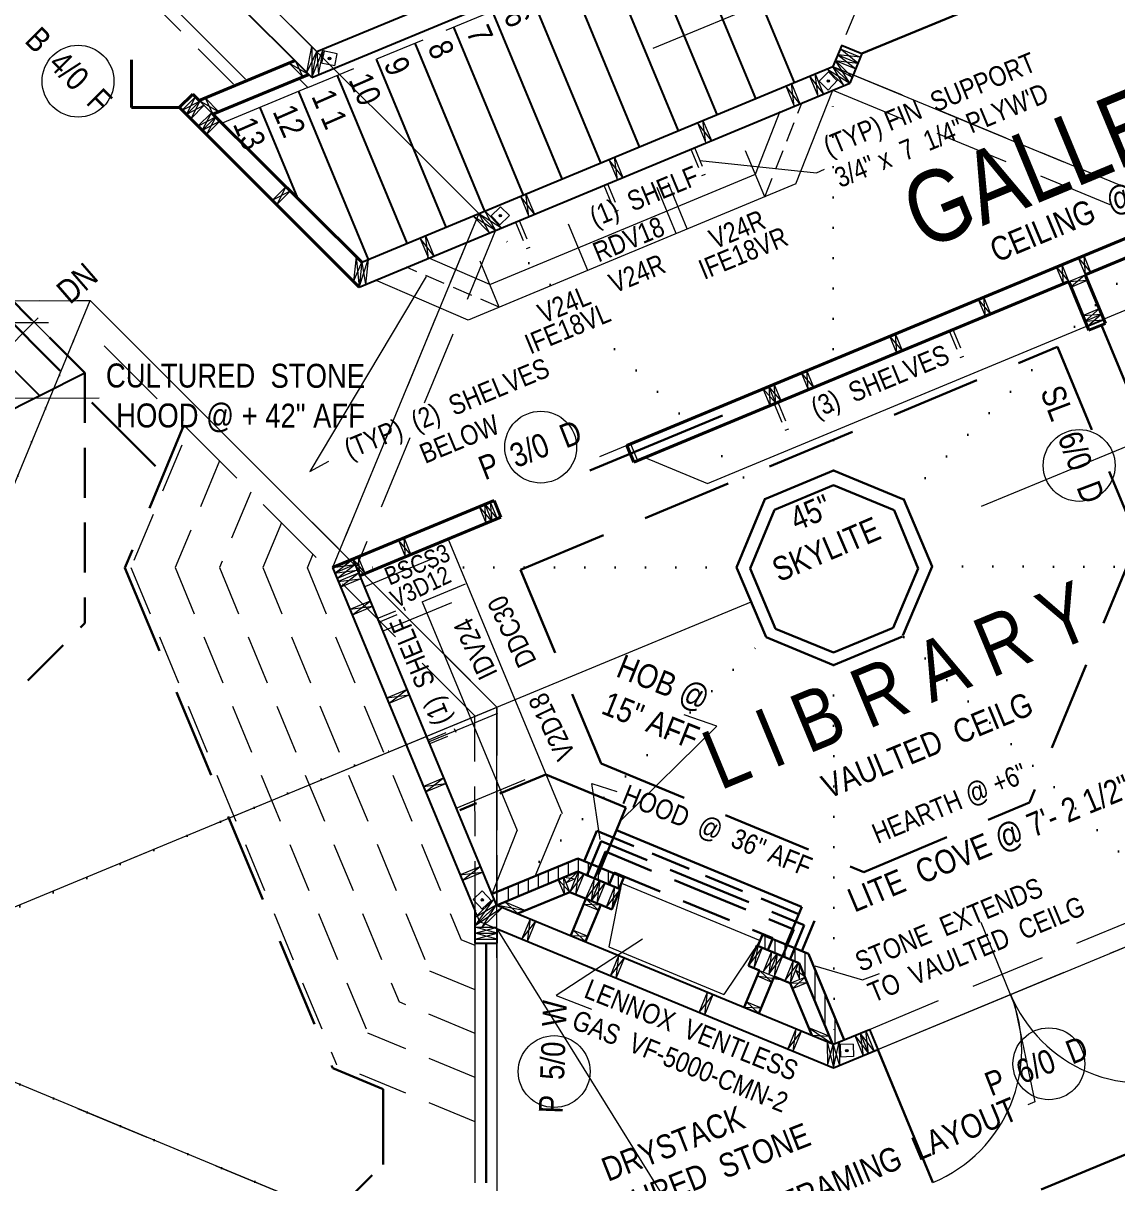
# Model space of a CAD drawing. Header units: inches. Extents: x 913 to 4010, y 85 to 6286.
# Drawn here: x 2903.8 to 3177.7, y 1747.8 to 2038.2 of the extents above; entities that cross this region are included whole.
import ezdxf

# ---------------------------------------------------------------- set-up
doc = ezdxf.new("R2010")
doc.units = ezdxf.units.IN
doc.header["$MEASUREMENT"] = 0
for name, pattern in [('ACAD_ISO07W100', [3, 0, -3]), ('CENTER', [2, 1.25, -0.25, 0.25, -0.25]), ('HIDDEN', [0.375, 0.25, -0.125])]:
    doc.linetypes.add(name, pattern=pattern)
for name, color, linetype, lineweight in [('BUILT-INS', 6, 'Continuous', 9), ('CONCRETE', 7, 'Continuous', 20), ('DOORS', 7, 'Continuous', 30), ('FOUNDATION', 7, 'HIDDEN', 20), ('GRID', 1, 'CENTER', 20), ('INT WALLS', 7, 'Continuous', 40), ('LAYOUT', 6, 'Continuous', 9), ('LITE COVE', 7, 'HIDDEN', 30), ('MASONRY', 16, 'HIDDEN', 30), ('MILLWORK', 7, 'Continuous', 20), ('ROOF BEAMS', 3, 'HIDDEN', 30), ('ROOFLINE', 7, 'HIDDEN', 30), ('SKYLITES', 3, 'Continuous', 30), ('WALL FRAMING', 7, 'Continuous', 30), ('WINDOWS', 5, 'Continuous', 30)]:
    doc.layers.add(name, color=color, linetype=linetype, lineweight=lineweight)
for name, color, linetype in [('LIBRARY', 7, 'Continuous'), ('LLMASONRY', 12, 'Continuous'), ('LLTEXT', 7, 'Continuous'), ('STAIRS', 7, 'Continuous'), ('TEXT', 250, 'Continuous'), ('WALLS', 5, 'Continuous')]:
    doc.layers.add(name, color=color, linetype=linetype)
doc.styles.add('ARCHENTLTD', font='technical.ttf', dxfattribs={"height": 0.1875})
doc.dimstyles.new('ARCHENTLTD', dxfattribs={"dimscale": 0.05, "dimtxt": 0.1875, "dimasz": 3, "dimexe": 9, "dimexo": 1, "dimgap": 2.5, "dimtad": 0, "dimdec": 1, "dimzin": 1, "dimdsep": 46, "dimlunit": 4, "dimtxsty": 'ARCHENTLTD', "dimblk": 'ARCHTICK', "dimcen": 6, "dimclrd": 256, "dimclre": 256, "dimclrt": 256, "dimaunit": 1, "dimadec": 0, "dimazin": 0, "dimtfac": 1, "dimtdec": 1, "dimtofl": 0, "dimtmove": 1, "dimatfit": 3, "dimldrblk": 'ARCHTICK', "dimfxl": 1, "dimfrac": 2, "dimtolj": 1, "dimtzin": 0, "dimlwd": 9, "dimlwe": 9, "dimarcsym": 0})

# ---------------------------------------------------------------- blocks, each defined once
blk = doc.blocks.new('_ArchTick')
at = {"color": 0, "linetype": 'ByBlock', "const_width": 0.15}
blk.add_lwpolyline([(-0.5, -0.5), (0.5, 0.5)], dxfattribs=at)

msp = doc.modelspace()

# ---------------------------------------------------------------- hatches: boundary and pattern name
at = {"layer": 'WALL FRAMING', "lineweight": 9, "ltscale": 150}
for points in [[(2980.83, 2029.35, 1), (2980.2, 2029.35, 1)], [(3105.16, 2023.53, -1), (3105.68, 2023.88, -1)], [(3023.46, 1990.23, 1), (3023.11, 1989.71, 1)], [(3018.55, 1818.83, -1), (3018.99, 1818.39, -1)], [(3110.39, 1780.86, 1), (3109.77, 1780.86, 1)]]:
    msp.add_hatch(color=256, dxfattribs=at).paths.add_polyline_path(points)

# ---------------------------------------------------------------- linework, layer by layer
at = {"layer": 'BUILT-INS'}
for p, q in [((3097.33, 1997.94), (3106.59, 2021.42)), ((3087.16, 2000.37), (3093.39, 2016.17)), ((3020.68, 1972.72), (3005.09, 1979.46)), ((3015.22, 1963.83), (2992.06, 1973.85))]:
    msp.add_line(p, q, dxfattribs=at)
at = {"layer": 'BUILT-INS', "color": 6, "linetype": 'HIDDEN', "lineweight": 9, "ltscale": 20}
for p, q in [((3089.51, 1994.71), (3098.79, 2018.18)), ((3071.94, 2007.02), (3074.7, 2000.39)), ((3071.02, 2006.64), (3073.77, 2000)), ((3049.25, 1997.59), (3052, 1990.96)), ((3050.17, 1997.97), (3052.92, 1991.34)), ((3027.07, 1988.38), (3029.83, 1981.74)), ((3028, 1988.76), (3030.75, 1982.13)), ((3023.03, 1967.06), (2999.8, 1977.05)), ((2992.48, 1889.12), (2999.17, 1891.91)), ((2992.86, 1888.2), (2999.56, 1890.99)), ((3005.13, 1858.64), (3011.82, 1861.43)), ((3005.51, 1857.72), (3012.21, 1860.51))]:
    msp.add_line(p, q, dxfattribs=at)
at = {"layer": 'BUILT-INS', "linetype": 'HIDDEN', "lineweight": 9, "ltscale": 50}
for p, q in [((3089.51, 1994.71), (3082.6, 2011.33)), ((3067.35, 1985.49), (3060.44, 2002.11)), ((3070.12, 1986.65), (3063.21, 2003.27)), ((3045.19, 1976.28), (3038.28, 1992.9)), ((3023.03, 1967.06), (3016.12, 1983.68))]:
    msp.add_line(p, q, dxfattribs=at)
at = {"layer": 'BUILT-INS', "ltscale": 0.25}
msp.add_line((3020.68, 1972.72), (3087.16, 2000.37), dxfattribs=at)
at = {"layer": 'BUILT-INS', "color": 6, "linetype": 'Continuous', "lineweight": 9, "ltscale": 5}
for p, q in [((3073.77, 2000), (3074.7, 2000.39)), ((3052, 1990.96), (3052.92, 1991.34)), ((3029.83, 1981.74), (3030.75, 1982.13)), ((3010.23, 1908.95), (3038.75, 1840.23)), ((2999.56, 1890.99), (2999.17, 1891.91)), ((3003.75, 1893.27), (3027.53, 1835.97)), ((3012.21, 1860.51), (3011.82, 1861.43))]:
    msp.add_line(p, q, dxfattribs=at)
at = {"layer": 'BUILT-INS', "ltscale": 0.75}
msp.add_line((3097.33, 1997.94), (3015.22, 1963.83), dxfattribs=at)
at = {"layer": 'BUILT-INS', "linetype": 'Continuous', "lineweight": 9, "ltscale": 75}
msp.add_line((3075.18, 1922.92), (3193.72, 1972.12), dxfattribs=at)
at = {"layer": 'BUILT-INS', "linetype": 'HIDDEN', "lineweight": 9, "ltscale": 20}
for p, q in [((3135.68, 1961.12), (3138.46, 1954.43)), ((3136.6, 1961.51), (3139.38, 1954.81)), ((3092.76, 1943.24), (3095.51, 1936.6))]:
    msp.add_line(p, q, dxfattribs=at)
at = {"layer": 'BUILT-INS', "linetype": 'Continuous', "lineweight": 9, "ltscale": 5}
for p, q in [((3138.46, 1954.43), (3139.38, 1954.81)), ((3094.59, 1936.22), (3095.51, 1936.6)), ((3059.49, 1929.4), (3075.18, 1922.92))]:
    msp.add_line(p, q, dxfattribs=at)
at = {"layer": 'BUILT-INS', "linetype": 'HIDDEN', "lineweight": 20, "ltscale": 20}
msp.add_line((3091.84, 1942.85), (3094.59, 1936.22), dxfattribs=at)
at = {"layer": 'BUILT-INS', "color": 6, "linetype": 'HIDDEN', "lineweight": 9, "ltscale": 75}
for p, q in [((2989.22, 1896.98), (3011.38, 1906.18)), ((2993.82, 1885.9), (3015.98, 1895.1)), ((3005.32, 1858.19), (3027.48, 1867.39)), ((3012.22, 1841.57), (3034.38, 1850.77))]:
    msp.add_line(p, q, dxfattribs=at)
at = {"layer": 'BUILT-INS', "color": 6, "linetype": 'Continuous', "lineweight": 9, "ltscale": 75}
for p, q in [((3003.75, 1893.27), (3014.6, 1897.78)), ((3032.04, 1824.55), (3038.51, 1840.18)), ((3021.29, 1820.09), (3027.53, 1835.97))]:
    msp.add_line(p, q, dxfattribs=at)
at = {"layer": 'CONCRETE', "ltscale": 75}
msp.add_line((2975.09, 2022.05), (2953.6, 2013.13), dxfattribs=at)
at = {"layer": 'DOORS', "ltscale": 75}
for p, q in [((3147.11, 2044.38), (3113.86, 2030.58)), ((3117.85, 1781.11), (3131.65, 1747.85))]:
    msp.add_line(p, q, dxfattribs=at)
at = {"layer": 'DOORS', "linetype": 'Continuous', "lineweight": 30, "ltscale": 150}
for p, q in [((3173.81, 1962.58), (3187.63, 1929.26)), ((3045.68, 1926.12), (3078.94, 1939.9))]:
    msp.add_line(p, q, dxfattribs=at)
at = {"layer": 'DOORS', "lineweight": 20, "ltscale": 75}
msp.add_line((3117.85, 1781.11), (3184.36, 1808.69), dxfattribs=at)
at = {"layer": 'DOORS', "color": 7, "linetype": 'Continuous', "lineweight": 20, "ltscale": 7.5}
for centre in [(2917.54, 2023.67), (3033.41, 1932.01), (3168.25, 1927.42), (3160.67, 1777.57), (3036.78, 1775.61)]:
    msp.add_circle(centre, 9, dxfattribs=at)
at = {"layer": 'DOORS', "lineweight": 9, "ltscale": 75}
for centre, start, end in [((3117.85, 1781.11), 292.5409, 22.5221), ((3184.35, 1808.71), 202.5409, 292.5409)]:
    msp.add_arc(centre, 36, start, end, dxfattribs=at)
at = {"layer": 'FOUNDATION', "color": 4, "ltscale": 75}
msp.add_line((2977.37, 2031.08), (2923.51, 2084.9), dxfattribs=at)
at = {"layer": 'FOUNDATION', "linetype": 'HIDDEN', "lineweight": 20, "ltscale": 50}
msp.add_line((2975.09, 2022.05), (3115.59, 2080.37), dxfattribs=at)
at = {"layer": 'FOUNDATION', "color": 7, "linetype": 'Continuous', "lineweight": 9, "ltscale": 25}
msp.add_line((3102.23, 1683.14), (3022.47, 1811.36), dxfattribs=at)
at = {"layer": 'GRID', "ltscale": 50}
for p, q in [((3143.27, 2116.1), (3106.59, 2027.37)), ((2981.59, 2026.87), (3132.23, 2089.4)), ((3017.93, 1990.56), (3106.59, 2027.37)), ((3106.59, 2027.37), (3195.31, 1990.7)), ((3017.93, 1990.56), (2981.24, 1901.85)), ((3048.2, 1929.64), (3195.31, 1990.7)), ((2776.59, 1968.63), (2920.59, 1968.7)), ((2985.69, 1903.69), (3019.4, 1917.68)), ((2981.24, 1901.85), (3018.04, 1813.19)), ((3018.04, 1813.19), (3106.77, 1776.51)), ((3106.77, 1776.51), (3195.43, 1813.31))]:
    msp.add_line(p, q, dxfattribs=at)
at = {"layer": 'GRID', "linetype": 'Continuous', "ltscale": 50}
for p, q in [((3017.93, 1990.56), (2920.64, 2087.76)), ((3022.46, 1866.91), (2920.59, 1968.7)), ((3022.48, 1722.87), (3022.46, 1866.91))]:
    msp.add_line(p, q, dxfattribs=at)
at = {"layer": 'GRID', "color": 2, "lineweight": 9, "ltscale": 75}
for p, q in [((2770.8, 1606.57), (2920.59, 1968.69)), ((2674.89, 1866.75), (3022.59, 1722.86)), ((2674.96, 1722.81), (3022.54, 1866.92))]:
    msp.add_line(p, q, dxfattribs=at)
at = {"layer": 'INT WALLS', "linetype": 'Continuous', "lineweight": 20, "ltscale": 150}
for p, q in [((3107.78, 2030.26), (3112.86, 2028.16)), ((3106.59, 2027.37), (3110.8, 2023.16)), ((3107.21, 2028.87), (3111.42, 2024.67)), ((3107.21, 2028.87), (3112.29, 2026.77)), ((3100.76, 2024.94), (3102.87, 2019.86)), ((3102.14, 2025.51), (3104.25, 2020.43)), ((3105.09, 2026.75), (3109.3, 2022.54)), ((2985.69, 1891.42), (2990.77, 1893.53)), ((2986.26, 1890.04), (2991.34, 1892.14)), ((2994.84, 1869.24), (2999.92, 1871.34)), ((2995.42, 1867.85), (3000.5, 1869.96)), ((3004, 1847.05), (3009.08, 1849.16)), ((3004.58, 1845.67), (3009.66, 1847.77)), ((3013.16, 1824.87), (3018.24, 1826.98)), ((3013.73, 1823.48), (3018.81, 1825.59)), ((3028.72, 1808.77), (3030.82, 1813.85)), ((3030.11, 1808.2), (3032.21, 1813.28)), ((3050.9, 1799.6), (3053, 1804.68)), ((3052.29, 1799.03), (3054.39, 1804.11)), ((3073.08, 1790.43), (3075.18, 1795.51)), ((3074.47, 1789.86), (3076.57, 1794.94)), ((3095.26, 1781.26), (3097.36, 1786.35)), ((3096.64, 1780.69), (3098.74, 1785.77))]:
    msp.add_line(p, q, dxfattribs=at)
at = {"layer": 'INT WALLS', "lineweight": 9, "ltscale": 150}
for p, q in [((3113.47, 2029.68), (3107.78, 2030.26)), ((3107.78, 2030.26), (3112.29, 2026.77)), ((3112.86, 2028.16), (3108.39, 2031.78)), ((3106.59, 2027.37), (3111.42, 2024.67)), ((3109.3, 2022.54), (3106.59, 2027.37)), ((3110.8, 2023.16), (3107.21, 2028.87)), ((3107.21, 2028.87), (3112.86, 2028.16)), ((3100.76, 2024.94), (3104.25, 2020.43)), ((3102.87, 2019.86), (3102.14, 2025.51)), ((3105.09, 2026.75), (3110.8, 2023.16)), ((3016.41, 1989.91), (3022.12, 1986.32)), ((3020.62, 1985.7), (3017.91, 1990.53)), ((3017.91, 1990.53), (3023.62, 1986.95)), ((3022.12, 1986.32), (3019.41, 1991.15)), ((2985.69, 1891.42), (2991.34, 1892.14)), ((2986.26, 1890.04), (2990.77, 1893.53)), ((2995.42, 1867.85), (2999.92, 1871.34)), ((2994.84, 1869.24), (3000.5, 1869.96)), ((3004, 1847.05), (3009.66, 1847.77)), ((3004.58, 1845.67), (3009.08, 1849.16)), ((3013.73, 1823.48), (3018.24, 1826.98)), ((3013.16, 1824.87), (3018.81, 1825.59)), ((3028.72, 1808.77), (3032.21, 1813.28)), ((3030.11, 1808.2), (3030.82, 1813.85)), ((3050.9, 1799.6), (3054.39, 1804.11)), ((3052.29, 1799.03), (3053, 1804.68)), ((3073.08, 1790.43), (3076.57, 1794.94)), ((3074.47, 1789.86), (3075.18, 1795.51)), ((3096.64, 1780.69), (3097.36, 1786.35)), ((3095.26, 1781.26), (3098.74, 1785.77))]:
    msp.add_line(p, q, dxfattribs=at)
at = {"layer": 'INT WALLS', "linetype": 'Continuous', "lineweight": 20, "ltscale": 50}
msp.add_line((3108.39, 2031.78), (3113.47, 2029.68), dxfattribs=at)
at = {"layer": 'INT WALLS', "ltscale": 50}
for p, q in [((2930.92, 2017.07), (2930.91, 2029.05)), ((2947.88, 2018.83), (2946.27, 2020.44)), ((2942.92, 2017.07), (2930.92, 2017.07)), ((2987.92, 1972.11), (2942.92, 2017.07)), ((2988.58, 1978.34), (2950.95, 2015.76)), ((3169.8, 1975.18), (3174.85, 1963.01)), ((3165.65, 1973.46), (3170.7, 1961.29)), ((3054.97, 1932.45), (3056.71, 1928.24)), ((3021.72, 1918.65), (3023.46, 1914.44))]:
    msp.add_line(p, q, dxfattribs=at)
at = {"layer": 'INT WALLS', "ltscale": 75}
for p, q in [((2947.88, 2018.83), (2971.88, 2028.8)), ((2951.34, 2015.39), (2975.32, 2025.35)), ((3190.23, 1988.59), (3054.97, 1932.45)), ((3191.97, 1984.38), (3169.8, 1975.18)), ((3165.65, 1973.46), (3056.71, 1928.24)), ((3174.85, 1963.01), (3170.69, 1961.28)), ((3021.72, 1918.65), (2981.24, 1901.85)), ((3023.46, 1914.44), (2988.07, 1899.75))]:
    msp.add_line(p, q, dxfattribs=at)
at = {"layer": 'INT WALLS', "linetype": 'Continuous', "ltscale": 150}
msp.add_line((2942.91, 2017.07), (2946.27, 2020.44), dxfattribs=at)
at = {"layer": 'INT WALLS', "lineweight": 20, "ltscale": 50}
for p, q in [((3169.81, 1975.18), (3168.08, 1979.34)), ((3171.19, 1975.76), (3169.47, 1979.91)), ((3164.3, 1972.9), (3162.57, 1977.06)), ((3165.68, 1973.48), (3163.96, 1977.63)), ((3165.64, 1973.46), (3169.8, 1975.18)), ((3166.21, 1972.07), (3170.37, 1973.8)), ((3169.16, 1964.98), (3173.32, 1966.7)), ((3169.73, 1963.59), (3173.89, 1965.31)), ((3170.31, 1962.21), (3174.46, 1963.93))]:
    msp.add_line(p, q, dxfattribs=at)
at = {"layer": 'INT WALLS', "color": 7, "lineweight": 20, "ltscale": 10}
for p, q in [((3042.08, 1823.85), (3039.77, 1822.88)), ((3097.26, 1801.03), (3098.21, 1798.72))]:
    msp.add_line(p, q, dxfattribs=at)
at = {"layer": 'INT WALLS', "color": 7, "lineweight": 20, "ltscale": 5}
for p, q in [((3053.62, 1822.82), (3070.99, 1815.64)), ((3070.99, 1815.64), (3088.36, 1808.46))]:
    msp.add_line(p, q, dxfattribs=at)
at = {"layer": 'LAYOUT', "color": 6, "linetype": 'CENTER', "lineweight": 5, "ltscale": 250}
for p, q in [((4009.81, 2276.01), (2848.64, 1794.82)), ((4009.81, 1314.09), (1739.95, 2253.88))]:
    msp.add_line(p, q, dxfattribs=at)
at = {"layer": 'LITE COVE', "color": 7, "linetype": 'ACAD_ISO07W100', "lineweight": 30, "ltscale": 2.5}
for p, q in [((3106.73, 1926.13), (3106.59, 2021.42)), ((3089.56, 1918.99), (3022.12, 1986.32)), ((3124.33, 1918.85), (3191.1, 1986.48)), ((3082.48, 1901.87), (2987.2, 1901.84)), ((3131.42, 1902.09), (3226.15, 1902.01)), ((3022.25, 1817.4), (3089.86, 1884.41)), ((3124.33, 1884.41), (3191.27, 1817.63)), ((3106.75, 1877.42), (3106.88, 1782.51))]:
    msp.add_line(p, q, dxfattribs=at)
at = {"layer": 'LITE COVE', "ltscale": 90}
for p, q in [((2897.15, 1967.04), (2938.26, 1925.9)), ((3028.37, 1901.3), (3162.83, 1957.11)), ((3162.83, 1957.11), (3182.93, 1908.67)), ((2944.05, 1937.48), (2929.29, 1901.81)), ((3182.93, 1908.67), (3155.8, 1843.03)), ((2929.29, 1901.81), (2981.33, 1776.43)), ((3028.37, 1901.3), (3048.53, 1852.75)), ((3048.53, 1852.75), (3114.36, 1825.53)), ((3048.53, 1852.75), (3114.36, 1825.53)), ((3114.36, 1825.53), (3155.8, 1843.03)), ((2981.33, 1776.43), (2993.93, 1771.22)), ((2993.93, 1771.22), (2993.92, 1752.37)), ((2903.35, 1662.51), (2993.92, 1752.37))]:
    msp.add_line(p, q, dxfattribs=at)
at = {"layer": 'LITE COVE', "color": 7, "linetype": 'ACAD_ISO07W100', "lineweight": 30, "ltscale": 3}
for p, q in [((2864.2, 1832.34), (2918.31, 1963.19)), ((2886.17, 1809.88), (2999.57, 1857.68)), ((2886.17, 1779.31), (3003.64, 1730.67))]:
    msp.add_line(p, q, dxfattribs=at)
at = {"layer": 'LLMASONRY', "color": 7, "lineweight": 20, "ltscale": 50}
for p, q in [((3053.62, 1822.82), (3050.46, 1806.82)), ((3088.37, 1808.46), (3079.3, 1794.9))]:
    msp.add_line(p, q, dxfattribs=at)
at = {"layer": 'MASONRY', "linetype": 'HIDDEN', "lineweight": 30, "ltscale": 50}
msp.add_line((3034.68, 1850.05), (3013.16, 1841.12), dxfattribs=at)
at = {"layer": 'MASONRY', "linetype": 'Continuous', "lineweight": 30, "ltscale": 5}
for p, q in [((3034.68, 1850.05), (3054.72, 1841.77)), ((3054.72, 1841.77), (3047.78, 1824.97)), ((3052.37, 1836.08), (3098.76, 1816.9)), ((3042.68, 1828.97), (3054.19, 1824.21)), ((3054.19, 1824.21), (3053.05, 1821.44)), ((3098.77, 1816.9), (3094.84, 1807.41)), ((3088.94, 1809.85), (3087.79, 1807.08)), ((3088.94, 1809.85), (3100.46, 1805.08))]:
    msp.add_line(p, q, dxfattribs=at)
at = {"layer": 'MASONRY', "linetype": 'HIDDEN', "lineweight": 30, "ltscale": 40}
for p, q in [((3047.45, 1835.92), (3044.3, 1828.3)), ((3047.45, 1835.92), (3074.72, 1824.65)), ((3074.72, 1824.65), (3101.99, 1813.38)), ((3101.99, 1813.38), (3098.83, 1805.76))]:
    msp.add_line(p, q, dxfattribs=at)
at = {"layer": 'MASONRY', "linetype": 'Continuous', "lineweight": 30, "ltscale": 10}
msp.add_line((3042.68, 1828.97), (3021.29, 1820.09), dxfattribs=at)
at = {"layer": 'MASONRY', "lineweight": 9, "ltscale": 150}
for p, q in [((3037.85, 1823.63), (3037.85, 1826.88)), ((3040.35, 1824.67), (3040.35, 1827.91)), ((3042.85, 1825.65), (3042.85, 1828.9)), ((3045.35, 1824.62), (3045.35, 1827.87)), ((3047.85, 1823.59), (3047.85, 1826.83)), ((3032.85, 1821.55), (3032.85, 1824.8)), ((3035.35, 1822.59), (3035.35, 1825.84)), ((3050.35, 1822.55), (3050.35, 1825.8)), ((3052.85, 1821.52), (3052.85, 1824.76)), ((3025.35, 1818.44), (3025.35, 1821.69)), ((3027.85, 1819.48), (3027.85, 1822.73)), ((3030.35, 1820.52), (3030.35, 1823.76)), ((3089.64, 1806.28), (3089.64, 1809.53)), ((3092.14, 1805.25), (3092.14, 1808.5)), ((3094.64, 1804.22), (3094.64, 1807.46)), ((3097.14, 1803.18), (3097.14, 1806.43)), ((3099.64, 1799.46), (3099.64, 1805.4)), ((3102.14, 1793.44), (3102.14, 1801.26)), ((3104.64, 1787.42), (3104.64, 1795.24)), ((3107.14, 1782.62), (3107.14, 1789.22))]:
    msp.add_line(p, q, dxfattribs=at)
at = {"layer": 'MASONRY', "linetype": 'Continuous', "lineweight": 30, "ltscale": 50}
msp.add_line((3100.46, 1805.08), (3109.34, 1783.69), dxfattribs=at)
at = {"layer": 'MILLWORK', "ltscale": 75}
msp.add_line((2959.5, 2024.2), (2916.17, 2067.49), dxfattribs=at)
at = {"layer": 'MILLWORK', "linetype": 'HIDDEN', "ltscale": 50}
for p, q in [((2956.51, 2022.95), (2914.93, 2064.49)), ((2975.09, 2022.05), (2972.82, 2024.32))]:
    msp.add_line(p, q, dxfattribs=at)
at = {"layer": 'MILLWORK', "color": 4, "ltscale": 75}
msp.add_line((3111.78, 2025.25), (3111.66, 2025.13), dxfattribs=at)
at = {"layer": 'ROOF BEAMS', "lineweight": 20, "ltscale": 75}
for p, q in [((3106.59, 2027.37), (3195.31, 1990.7)), ((3106.59, 2021.42), (3191.1, 1986.48)), ((3017.93, 1990.56), (2981.24, 1901.85)), ((3022.12, 1986.32), (2987.2, 1901.85)), ((2776.59, 1968.63), (2920.59, 1968.7)), ((3022.46, 1866.91), (2920.59, 1968.7)), ((2778.87, 1963.13), (2918.31, 1963.19)), ((3016.96, 1864.63), (2918.31, 1963.19)), ((3018.04, 1813.19), (3022.47, 1811.36)), ((3115.74, 1786.19), (3182.25, 1813.77))]:
    msp.add_line(p, q, dxfattribs=at)
at = {"layer": 'ROOF BEAMS', "ltscale": 75}
for p, q in [((3091.96, 1916.34), (3106.73, 1922.47)), ((3106.73, 1922.47), (3121.94, 1916.18)), ((3085.86, 1901.61), (3091.96, 1916.34)), ((3121.94, 1916.18), (3127.95, 1901.62)), ((3092.24, 1886.53), (3085.86, 1901.61)), ((3127.95, 1901.62), (3121.65, 1886.71)), ((3106.75, 1880.53), (3092.24, 1886.53)), ((3121.65, 1886.71), (3106.75, 1880.53))]:
    msp.add_line(p, q, dxfattribs=at)
at = {"layer": 'ROOF BEAMS', "color": 3, "lineweight": 20, "ltscale": 75}
msp.add_line((2987.2, 1901.85), (2988.08, 1899.72), dxfattribs=at)
at = {"layer": 'ROOF BEAMS', "lineweight": 20, "ltscale": 50}
for p, q in [((3016.97, 1815.78), (3016.94, 1864.68)), ((3022.47, 1817.31), (3022.48, 1866.87)), ((3016.97, 1815.78), (3018.04, 1813.19))]:
    msp.add_line(p, q, dxfattribs=at)
at = {"layer": 'ROOFLINE', "color": 7, "linetype": 'HIDDEN', "lineweight": 5, "ltscale": 50}
for p, q in [((2943.5, 1932.49), (2930.78, 1901.82)), ((2952.97, 1928.57), (2941.88, 1901.82)), ((2960.8, 1920.74), (2952.96, 1901.82)), ((2968.47, 1913.08), (2963.8, 1901.83)), ((2976.37, 1905.19), (2974.93, 1901.72)), ((2930.79, 1901.82), (2982.27, 1777.37)), ((2941.88, 1901.82), (2990.12, 1785.23)), ((2952.96, 1901.82), (2997.95, 1793.07)), ((2963.8, 1901.83), (3005.62, 1800.75)), ((2974.89, 1901.83), (3013.46, 1808.6)), ((3018.04, 1813.19), (3016.97, 1812.12)), ((3016.97, 1807.15), (3013.46, 1808.6)), ((3016.98, 1796.05), (3005.62, 1800.75)), ((3016.98, 1785.18), (2997.95, 1793.07)), ((3016.99, 1774.09), (2990.12, 1785.23)), ((3016.99, 1762.99), (2982.28, 1777.38))]:
    msp.add_line(p, q, dxfattribs=at)
at = {"layer": 'ROOFLINE', "linetype": 'HIDDEN', "ltscale": 150}
msp.add_line((3106.82, 1724.54), (3195.49, 1761.35), dxfattribs=at)
at = {"layer": 'SKYLITES', "linetype": 'HIDDEN', "ltscale": 75}
for p, q in [((3089.57, 1919.01), (3106.73, 1926.13)), ((3106.73, 1926.13), (3124.33, 1918.85)), ((3082.48, 1901.87), (3089.57, 1919.01)), ((3131.42, 1902.09), (3124.33, 1918.85)), ((3089.86, 1884.41), (3082.48, 1901.87)), ((3131.42, 1902.09), (3124.03, 1884.59)), ((3106.75, 1877.42), (3089.86, 1884.41)), ((3124.03, 1884.59), (3106.75, 1877.42))]:
    msp.add_line(p, q, dxfattribs=at)
at = {"layer": 'STAIRS', "ltscale": 50}
for p, q in [((3079.45, 2065.37), (3096.89, 2023.35)), ((3069.75, 2061.34), (3087.19, 2019.32)), ((3060.05, 2057.32), (3077.5, 2015.29)), ((3050.36, 2053.29), (3067.8, 2011.26)), ((3040.66, 2049.26), (3058.1, 2007.23)), ((3030.96, 2045.24), (3048.41, 2003.2)), ((3021.26, 2041.21), (3038.71, 1999.17)), ((3011.56, 2037.19), (3029.01, 1995.15)), ((3001.87, 2033.16), (3019.31, 1991.13)), ((3002.11, 2032.59), (3019.32, 1991.12)), ((2992.17, 2029.14), (3009.62, 1987.1)), ((2982.47, 2025.11), (2999.92, 1983.07)), ((2972.77, 2021.09), (2990.22, 1979.04)), ((2963.08, 2017.06), (2972.51, 1994.33))]:
    msp.add_line(p, q, dxfattribs=at)
at = {"layer": 'WALL FRAMING', "lineweight": 20, "ltscale": 150}
for p, q in [((2974.81, 2025.87), (2976.1, 2032.36)), ((2976.09, 2024.59), (2977.37, 2031.08)), ((2977.76, 2025.28), (2979.04, 2031.77)), ((3016.41, 1989.91), (3020.62, 1985.7)), ((3017.91, 1990.53), (3022.12, 1986.32)), ((3019.41, 1991.15), (3023.62, 1986.95)), ((3146.16, 1965.35), (3144.42, 1969.55)), ((3144.78, 1964.78), (3143.03, 1968.98)), ((3122.61, 1955.58), (3120.86, 1959.78)), ((3123.99, 1956.15), (3122.25, 1960.35)), ((3100.44, 1946.39), (3098.69, 1950.59)), ((3101.82, 1946.96), (3100.08, 1951.17)), ((3090.89, 1942.42), (3089.14, 1946.62)), ((3092.27, 1943), (3090.53, 1947.2)), ((3093.66, 1943.57), (3091.91, 1947.77)), ((2987.2, 1901.85), (2986.32, 1903.96)), ((2989.45, 1900.33), (2987.71, 1904.53))]:
    msp.add_line(p, q, dxfattribs=at)
at = {"layer": 'WALL FRAMING', "lineweight": 9, "ltscale": 150}
for p, q in [((2974.81, 2025.87), (2977.37, 2031.08)), ((2976.1, 2032.36), (2976.09, 2024.59)), ((2976.09, 2024.59), (2979.04, 2031.77)), ((2977.37, 2031.08), (2977.76, 2025.28)), ((2978.6, 2028.15), (2979.23, 2031.21)), ((2982.43, 2030.55), (2978.94, 2031.27)), ((2981.85, 2027.48), (2982.43, 2030.55)), ((2981.85, 2027.48), (2978.36, 2028.2)), ((3103.16, 2023.63), (3105.66, 2026.18)), ((3107.68, 2023.78), (3105.45, 2025.97)), ((3105.38, 2021.43), (3103.18, 2023.65)), ((3105.36, 2021.41), (3107.86, 2023.96)), ((3023.36, 1992.23), (3020.82, 1989.73)), ((3023.21, 1987.71), (3021.03, 1989.94)), ((3025.58, 1990.03), (3023.03, 1987.53)), ((3025.58, 1990.03), (3023.36, 1992.23)), ((3168.08, 1979.34), (3171.19, 1975.76)), ((3169.81, 1975.18), (3169.47, 1979.91)), ((3162.57, 1977.06), (3165.68, 1973.48)), ((3164.3, 1972.9), (3163.96, 1977.63)), ((3169.79, 1975.18), (3166.21, 1972.07)), ((3165.64, 1973.46), (3170.37, 1973.8)), ((3144.77, 1964.78), (3144.42, 1969.55)), ((3146.16, 1965.35), (3143.03, 1968.98)), ((3173.31, 1966.7), (3169.73, 1963.59)), ((3169.16, 1964.98), (3173.89, 1965.31)), ((3169.73, 1963.59), (3174.46, 1963.93)), ((3173.89, 1965.31), (3170.31, 1962.21)), ((3123.99, 1956.15), (3120.86, 1959.78)), ((3122.61, 1955.58), (3122.25, 1960.35)), ((3101.82, 1946.96), (3098.69, 1950.59)), ((3100.43, 1946.4), (3100.08, 1951.17)), ((3089.14, 1946.62), (3092.27, 1943)), ((3093.66, 1943.57), (3090.53, 1947.2)), ((3090.53, 1947.2), (3090.88, 1942.43)), ((3092.27, 1943), (3091.91, 1947.77)), ((3021.15, 1913.49), (3018.02, 1917.11)), ((3019.76, 1912.91), (3019.41, 1917.69)), ((3019.41, 1917.69), (3022.54, 1914.06)), ((3020.79, 1918.27), (3021.15, 1913.49)), ((3000.92, 1905.04), (2997.79, 1908.67)), ((2999.54, 1904.46), (2999.18, 1909.24)), ((2981.33, 1901.88), (2986.9, 1902.57)), ((2981.82, 1900.46), (2986.32, 1903.96)), ((2982.3, 1899.04), (2986.81, 1902.54)), ((2986.32, 1903.96), (2989.45, 1900.33)), ((2987.71, 1904.53), (2988.07, 1899.75)), ((2981.81, 1900.46), (2987.38, 1901.15)), ((2983.19, 1896.92), (2987.69, 1900.41)), ((2982.7, 1898.34), (2988.27, 1899.03)), ((3022.47, 1810.25), (3016.97, 1811.75)), ((3016.97, 1810.25), (3022.47, 1811.75)), ((3016.97, 1808.75), (3022.47, 1810.25)), ((3022.47, 1808.75), (3016.97, 1810.25))]:
    msp.add_line(p, q, dxfattribs=at)
at = {"layer": 'WALL FRAMING', "lineweight": 20, "ltscale": 50}
for p, q in [((2970.38, 2028.17), (2973.83, 2024.73)), ((2947, 2019.74), (2943.63, 2016.37)), ((2948.06, 2018.68), (2944.69, 2015.31)), ((2947.5, 2019.21), (2950.95, 2015.76)), ((2949.38, 2019.45), (2952.83, 2016.01)), ((2949.12, 2017.62), (2945.75, 2014.25)), ((2950.95, 2015.77), (2947.58, 2012.4)), ((2952.02, 2014.71), (2948.65, 2011.34)), ((2953.08, 2013.65), (2949.71, 2010.28)), ((2969.62, 1997.2), (2966.25, 1993.83)), ((2970.68, 1996.15), (2967.31, 1992.77)), ((2987.22, 1979.7), (2986.56, 1973.47)), ((2988.58, 1978.34), (2987.92, 1972.11)), ((2990.16, 1979), (2989.5, 1972.77)), ((3055.89, 1932.83), (3057.63, 1928.63)), ((3018.02, 1917.12), (3019.76, 1912.91)), ((3019.41, 1917.69), (3021.15, 1913.49)), ((3020.79, 1918.27), (3022.54, 1914.06)), ((2997.79, 1908.67), (2999.54, 1904.46)), ((2999.18, 1909.24), (3000.92, 1905.04)), ((3016.97, 1811.75), (3022.47, 1811.75)), ((3016.97, 1810.25), (3022.47, 1810.25)), ((3016.97, 1808.75), (3022.47, 1808.75)), ((3050.46, 1806.82), (3079.3, 1794.9))]:
    msp.add_line(p, q, dxfattribs=at)
at = {"layer": 'WALL FRAMING', "lineweight": 9, "ltscale": 50}
for p, q in [((2970.38, 2028.17), (2975.33, 2025.35)), ((2971.88, 2028.8), (2973.83, 2024.73)), ((3098.31, 2017.98), (3094.81, 2022.48)), ((3096.92, 2017.4), (3096.2, 2023.05)), ((2943.63, 2016.37), (2948.06, 2018.68)), ((2944.69, 2015.31), (2947, 2019.74)), ((2948.06, 2018.68), (2945.75, 2014.25)), ((2947.88, 2018.83), (2952.83, 2016.01)), ((2949.38, 2019.45), (2951.33, 2015.38)), ((2949.12, 2017.62), (2944.69, 2015.31)), ((2948.65, 2011.34), (2950.95, 2015.77)), ((2947.58, 2012.4), (2952.02, 2014.71)), ((2953.08, 2013.65), (2948.65, 2011.34)), ((2952.02, 2014.71), (2949.71, 2010.28)), ((3076.14, 2008.77), (3072.65, 2013.27)), ((3074.76, 2008.19), (3074.03, 2013.85)), ((3053.98, 1999.56), (3050.49, 2004.06)), ((3052.6, 1998.98), (3051.87, 2004.64)), ((2970.68, 1996.15), (2966.25, 1993.83)), ((2969.62, 1997.2), (2967.31, 1992.77)), ((3030.43, 1989.78), (3029.71, 1995.43)), ((3031.82, 1990.35), (3028.32, 1994.85)), ((3006.65, 1979.9), (3003.16, 1984.4)), ((3005.27, 1979.32), (3004.54, 1984.97)), ((2986.56, 1973.47), (2988.58, 1978.34)), ((2987.22, 1979.7), (2987.92, 1972.11)), ((2987.92, 1972.11), (2990.16, 1979)), ((2988.58, 1978.34), (2989.5, 1972.77)), ((3112.05, 1784.65), (3115.54, 1780.15)), ((3116.93, 1780.73), (3113.43, 1785.23)), ((3113.43, 1785.23), (3114.16, 1779.58)), ((3115.54, 1780.15), (3114.82, 1785.8))]:
    msp.add_line(p, q, dxfattribs=at)
at = {"layer": 'WALL FRAMING', "color": 7, "lineweight": 20, "ltscale": 50}
for p, q in [((3094.81, 2022.48), (3096.92, 2017.4)), ((3096.2, 2023.05), (3098.31, 2017.98)), ((3072.65, 2013.27), (3074.76, 2008.19)), ((3074.03, 2013.85), (3076.14, 2008.77)), ((3050.49, 2004.06), (3052.6, 1998.98)), ((3051.87, 2004.64), (3053.98, 1999.56)), ((3029.71, 1995.43), (3031.82, 1990.35)), ((3028.32, 1994.85), (3030.43, 1989.77)), ((3003.16, 1984.4), (3005.27, 1979.32)), ((3004.54, 1984.97), (3006.65, 1979.9)), ((3112.05, 1784.65), (3114.16, 1779.57)), ((3113.43, 1785.23), (3115.54, 1780.15)), ((3114.82, 1785.8), (3116.93, 1780.73))]:
    msp.add_line(p, q, dxfattribs=at)
at = {"layer": 'WALL FRAMING', "color": 7, "linetype": 'HIDDEN', "lineweight": 30, "ltscale": 50}
for p, q in [((2919.22, 1950.59), (2899.93, 1969.87)), ((2919.22, 1950.59), (2919.23, 1887.88)), ((2878.44, 1847.06), (2919.23, 1887.88))]:
    msp.add_line(p, q, dxfattribs=at)
at = {"layer": 'WALL FRAMING', "color": 7, "linetype": 'Continuous', "lineweight": 9}
msp.add_line((2919.22, 1950.65), (2904.74, 1965.12), dxfattribs=at)
at = {"layer": 'WALL FRAMING', "color": 7, "linetype": 'Continuous', "lineweight": 25}
msp.add_line((2907.87, 1944.9), (2891.45, 1961.39), dxfattribs=at)
at = {"layer": 'WALL FRAMING', "lineweight": 25, "ltscale": 150}
msp.add_line((2896.65, 1939.22), (2919.22, 1950.59), dxfattribs=at)
at = {"layer": 'WALL FRAMING', "lineweight": 20, "ltscale": 75}
for p, q in [((2986.9, 1902.57), (2981.82, 1900.46)), ((2987.38, 1901.15), (2982.3, 1899.04)), ((2987.78, 1900.45), (2982.7, 1898.34)), ((2988.36, 1899.06), (2983.28, 1896.95)), ((3024.43, 1818.12), (3029.63, 1815.97)), ((3044.18, 1817.53), (3047.87, 1816)), ((3041.51, 1811.06), (3045.2, 1809.53)), ((3088.18, 1800.96), (3091.88, 1799.43)), ((3087.61, 1799.57), (3091.31, 1798.04)), ((3084.94, 1793.11), (3088.63, 1791.58)), ((3100.51, 1786.67), (3105.71, 1784.51))]:
    msp.add_line(p, q, dxfattribs=at)
at = {"layer": 'WALL FRAMING', "color": 7, "linetype": 'HIDDEN', "ltscale": 40}
for p, q in [((3048.54, 1833.31), (3045, 1824.76)), ((3049.62, 1830.7), (3046.85, 1824)), ((3051.79, 1825.47), (3050.55, 1822.47)), ((3096.76, 1811.21), (3093.99, 1804.51)), ((3099.37, 1812.3), (3095.84, 1803.74)), ((3091.53, 1809.05), (3090.29, 1806.04))]:
    msp.add_line(p, q, dxfattribs=at)
at = {"layer": 'WALL FRAMING', "linetype": 'HIDDEN', "lineweight": 30, "ltscale": 50}
for p, q in [((3048.54, 1833.31), (3073.95, 1822.8)), ((3049.62, 1830.7), (3073.19, 1820.96)), ((3051.79, 1825.47), (3091.53, 1809.05)), ((3073.95, 1822.8), (3099.37, 1812.3)), ((3073.19, 1820.96), (3096.76, 1811.21))]:
    msp.add_line(p, q, dxfattribs=at)
at = {"layer": 'WALL FRAMING', "color": 7, "ltscale": 10}
for p, q in [((3042.68, 1825.72), (3022.47, 1817.31)), ((3040.73, 1820.58), (3027.67, 1815.16)), ((3098.15, 1802.79), (3106.52, 1782.56)), ((3095.9, 1797.76), (3101.32, 1784.7))]:
    msp.add_line(p, q, dxfattribs=at)
at = {"layer": 'WALL FRAMING', "linetype": 'Continuous', "lineweight": 20, "ltscale": 40}
for p, q in [((3040.73, 1820.58), (3039.19, 1824.27)), ((3039.34, 1820), (3037.81, 1823.69)), ((3095.9, 1797.76), (3099.6, 1799.29)), ((3096.48, 1796.38), (3100.17, 1797.91))]:
    msp.add_line(p, q, dxfattribs=at)
at = {"layer": 'WALL FRAMING', "linetype": 'Continuous', "lineweight": 9, "ltscale": 40}
for p, q in [((3039.34, 1820), (3039.19, 1824.27)), ((3039.19, 1824.27), (3042.08, 1823.85)), ((3042.68, 1825.72), (3039.77, 1822.88)), ((3040.73, 1820.58), (3044.21, 1825.09)), ((3042.85, 1825.65), (3042.11, 1820)), ((3046.85, 1824), (3044.59, 1818.98)), ((3037.85, 1823.63), (3040.73, 1820.58)), ((3044.67, 1818.79), (3048.16, 1823.3)), ((3046.8, 1823.87), (3046.06, 1818.22)), ((3046.1, 1818.36), (3049.58, 1822.87)), ((3048.22, 1823.43), (3047.48, 1817.78)), ((3053.32, 1821.32), (3049.83, 1816.81)), ((3051.93, 1821.9), (3051.22, 1816.24)), ((3024.43, 1818.12), (3027.67, 1815.16)), ((3044.75, 1818.91), (3047.87, 1816)), ((3022.25, 1817.4), (3029.63, 1815.97)), ((3044.18, 1817.53), (3048.45, 1817.39)), ((3040.93, 1809.68), (3045.2, 1809.53)), ((3041.51, 1811.06), (3044.63, 1808.15)), ((3085.41, 1802.1), (3088.9, 1806.61)), ((3087.79, 1807.08), (3086.8, 1801.53)), ((3089.12, 1800.58), (3092.61, 1805.09)), ((3091.22, 1805.66), (3090.5, 1800.01)), ((3090.5, 1800), (3093.99, 1804.51)), ((3093.99, 1804.51), (3091.88, 1799.43)), ((3092.61, 1805.09), (3091.89, 1799.43)), ((3091.31, 1798.04), (3088.18, 1800.96)), ((3094.52, 1798.34), (3098.01, 1802.85)), ((3096.62, 1803.42), (3095.9, 1797.76)), ((3097.26, 1801.03), (3099.64, 1799.46)), ((3098.15, 1802.79), (3098.12, 1798.93)), ((3087.61, 1799.57), (3093.89, 1798.6)), ((3095.9, 1797.76), (3100.17, 1797.91)), ((3099.6, 1799.29), (3096.48, 1796.38)), ((3088.06, 1790.19), (3084.94, 1793.11)), ((3084.36, 1791.72), (3088.63, 1791.58)), ((3100.51, 1786.67), (3106.52, 1782.56)), ((3101.32, 1784.71), (3105.71, 1784.51))]:
    msp.add_line(p, q, dxfattribs=at)
at = {"layer": 'WALL FRAMING', "lineweight": 20, "ltscale": 5}
for p, q in [((3042.83, 1825.66), (3040.73, 1820.58)), ((3044.21, 1825.09), (3042.11, 1820)), ((3048.16, 1823.3), (3046.06, 1818.22)), ((3049.58, 1822.87), (3047.48, 1817.78)), ((3051.93, 1821.9), (3049.83, 1816.81)), ((3088.9, 1806.61), (3086.8, 1801.53)), ((3091.22, 1805.66), (3089.12, 1800.58)), ((3092.61, 1805.09), (3090.5, 1800)), ((3096.62, 1803.42), (3094.52, 1798.34)), ((3098.01, 1802.85), (3095.9, 1797.76))]:
    msp.add_line(p, q, dxfattribs=at)
at = {"layer": 'WALL FRAMING', "color": 4, "ltscale": 5}
for p, q in [((3042.68, 1825.72), (3053.32, 1821.32)), ((3053.32, 1821.32), (3051.22, 1816.24)), ((3040.73, 1820.58), (3048.45, 1817.39)), ((3048.45, 1817.39), (3051.22, 1816.24)), ((3087.51, 1807.19), (3085.41, 1802.1)), ((3098.15, 1802.79), (3087.51, 1807.19)), ((3088.18, 1800.96), (3085.41, 1802.1)), ((3095.9, 1797.76), (3091.88, 1799.43))]:
    msp.add_line(p, q, dxfattribs=at)
at = {"layer": 'WALL FRAMING', "color": 9, "linetype": 'Continuous', "lineweight": 5, "ltscale": 150}
for p, q in [((3018.76, 1820.9), (3016.51, 1818.74)), ((3016.51, 1818.74), (3018.94, 1816.13)), ((3021.02, 1818.48), (3018.74, 1816.35)), ((3018.76, 1820.9), (3021.19, 1818.3)), ((3111.7, 1782.48), (3108.14, 1782.35)), ((3108.39, 1782.36), (3108.5, 1779.24)), ((3111.7, 1782.48), (3111.77, 1779.35)), ((3111.77, 1779.35), (3108.21, 1779.23))]:
    msp.add_line(p, q, dxfattribs=at)
at = {"layer": 'WALL FRAMING', "color": 9, "linetype": 'Continuous', "lineweight": 5, "ltscale": 5}
for p, q in [((3021.68, 1818.78), (3016.97, 1814.24)), ((3022.29, 1817.3), (3018.04, 1813.19)), ((3023.8, 1816.67), (3018.71, 1811.75))]:
    msp.add_line(p, q, dxfattribs=at)
at = {"layer": 'WALL FRAMING', "lineweight": 9, "ltscale": 5}
for p, q in [((3016.97, 1812.12), (3021.68, 1818.78)), ((3022.29, 1817.3), (3016.97, 1814.24)), ((3023.8, 1816.67), (3016.97, 1812.12)), ((3018.71, 1811.75), (3022.29, 1817.3)), ((3105.14, 1783.04), (3106.77, 1776.51)), ((3105.25, 1777.13), (3106.65, 1782.42)), ((3106.65, 1782.42), (3108.25, 1777.13)), ((3106.77, 1776.51), (3108.14, 1783.03))]:
    msp.add_line(p, q, dxfattribs=at)
at = {"layer": 'WALL FRAMING', "ltscale": 5}
for p, q in [((3044.75, 1818.91), (3040.93, 1809.67)), ((3048.45, 1817.39), (3044.63, 1808.15)), ((3088.18, 1800.96), (3084.36, 1791.72)), ((3091.88, 1799.43), (3088.06, 1790.19))]:
    msp.add_line(p, q, dxfattribs=at)
at = {"layer": 'WALL FRAMING', "color": 1, "lineweight": 9, "ltscale": 50}
msp.add_line((3152.07, 1792.44), (3143.69, 1812.91), dxfattribs=at)
at = {"layer": 'WALL FRAMING', "color": 9, "linetype": 'Continuous', "lineweight": 20, "ltscale": 5}
for p, q in [((3105.14, 1783.04), (3105.25, 1777.13)), ((3106.65, 1782.42), (3106.76, 1776.51)), ((3108.14, 1783.03), (3108.25, 1777.12))]:
    msp.add_line(p, q, dxfattribs=at)
at = {"layer": 'WALL FRAMING', "color": 9, "lineweight": 5, "ltscale": 50}
msp.add_line((3105.14, 1783.04), (3106.65, 1782.42), dxfattribs=at)
at = {"layer": 'WALL FRAMING', "lineweight": 9, "ltscale": 150}
for centre in [(2980.52, 2029.35), (3105.42, 2023.71), (3023.29, 1989.97)]:
    msp.add_circle(centre, 0.312, dxfattribs=at)
at = {"layer": 'WALL FRAMING', "color": 9, "linetype": 'Continuous', "lineweight": 5, "ltscale": 150}
for centre in [(2980.52, 2029.35), (3105.42, 2023.71), (3023.29, 1989.97), (3018.77, 1818.61), (3110.08, 1780.86)]:
    msp.add_circle(centre, 0.312, dxfattribs=at)
at = {"layer": 'WALLS', "color": 4, "ltscale": 75}
for p, q in [((2977.37, 2031.08), (3135.21, 2096.59)), ((2976.09, 2024.59), (3132.23, 2089.4)), ((2976.09, 2024.59), (2921.2, 2079.42)), ((3108.79, 2032.7), (3106.59, 2027.37)), ((3113.87, 2030.59), (3110.8, 2023.16)), ((2988.58, 1978.34), (3106.59, 2027.37)), ((2987.92, 1972.11), (3110.8, 2023.16)), ((3022.25, 1817.4), (3106.76, 1782.46)), ((3022.47, 1811.36), (3106.77, 1776.51)), ((3106.76, 1782.46), (3115.74, 1786.19)), ((3106.77, 1776.51), (3117.85, 1781.11))]:
    msp.add_line(p, q, dxfattribs=at)
at = {"layer": 'WALLS', "color": 4, "ltscale": 50}
for p, q in [((3108.77, 2032.71), (3113.85, 2030.6)), ((2986.32, 1903.96), (3022.25, 1817.4)), ((2981.24, 1901.85), (3016.97, 1815.78)), ((3016.97, 1807.75), (3016.97, 1815.78)), ((3022.47, 1807.75), (3022.47, 1811.36)), ((3016.97, 1807.75), (3022.47, 1807.75)), ((3115.74, 1786.19), (3117.85, 1781.11))]:
    msp.add_line(p, q, dxfattribs=at)
at = {"layer": 'WALLS', "color": 4, "lineweight": 20, "ltscale": 50}
for p, q in [((3017, 1747.75), (3016.97, 1807.75)), ((3022.48, 1747.75), (3022.47, 1807.75))]:
    msp.add_line(p, q, dxfattribs=at)
at = {"layer": 'WINDOWS', "ltscale": 75}
msp.add_line((3019.77, 1747.75), (3019.75, 1807.75), dxfattribs=at)

# ---------------------------------------------------------------- texts
at = {"layer": 'BUILT-INS', "linetype": 'Continuous', "lineweight": 30, "ltscale": 1.5, "rotation": 22.5214, "style": 'ARCHENTLTD'}
for s, insert, char_height, attachment_point in [('(TYP) FIN  SUPPORT \\P 3/4" x  7  1/4" PLYW\'D\\P{\\H1.999x;  }', (3155.97, 2031.05), 5, 3), ('(1)  SHELF\\P{\\H1.999x;  }', (3071.56, 2002.65), 5, 3), ('V24R\\P{\\H1.999x;  }', (3088.27, 1991.6), 5, 3), ('V24R\\P{\\H1.999x;  }', (3063.19, 1980.55), 5, 3), ('V24L\\P{\\H1.999x;  }', (3044.49, 1972.62), 5, 3), ('(TYP)  (2)  SHELVES\\PBELOW\\P{\\H1.999x;  }', (3014.02, 1931.7), 5, 5), ('BSCS3\\P{\\H1.999x;  }', (3009.41, 1907.94), 4.5, 3)]:
    msp.add_mtext(s, dxfattribs=dict(at, insert=insert, char_height=char_height, attachment_point=attachment_point))
at = {"layer": 'BUILT-INS', "color": 6, "linetype": 'Continuous', "lineweight": 30, "ltscale": 1.5, "style": 'ARCHENTLTD'}
for s, insert, char_height, attachment_point, rotation in [('RDV18\\P{\\H1.999x;  }', (3062.98, 1989.91), 5, 3, 22.5214), (' V3D12\\P\\P{\\H1.999x;  }', (3006.88, 1887.89), 4.5, 5, 25.5669), ('DDC30\\P{\\H1.999x;  }', (3032.22, 1888.69), 5, 5, 115.5669), ('(1)  SHELF\\P{\\H1.999x;  }', (2995.41, 1888.13), 5, 3, 112.5214), ('IDV24\\P{\\H1.999x;  }', (3023.06, 1884.34), 5, 5, 115.5669), (' V2D18\\P\\P{\\H1.999x;  }', (3046.31, 1865.94), 5, 5, 115.5669)]:
    msp.add_mtext(s, dxfattribs=dict(at, insert=insert, char_height=char_height, attachment_point=attachment_point, rotation=rotation))
at = {"layer": 'BUILT-INS', "linetype": 'Continuous', "lineweight": 9, "ltscale": 1.5, "char_height": 5, "attachment_point": 1, "rotation": 22.5, "style": 'ARCHENTLTD'}
for s, insert in [('IFE18VR\\P{\\H1.999x;  }', (3072.42, 1978.49)), ('IFE18VL\\P{\\H1.999x;  }', (3028.89, 1959.81))]:
    msp.add_mtext(s, dxfattribs=dict(at, insert=insert))
at = {"layer": 'DOORS', "color": 7, "linetype": 'Continuous', "lineweight": 30, "ltscale": 1.5, "char_height": 6, "style": 'ARCHENTLTD'}
for s, insert, attachment_point, rotation in [('B  4/0  F\\P\\P{\\H1.999x;  }', (2908.11, 2037.78), 1, 314.9962), ('SL  6/0  D\\P\\P{\\H1.999x;  }', (3164.05, 1948.08), 1, 290.7335), ('P  3/0  D\\P{\\H1.999x;  }', (3017.22, 1929.24), 1, 21.4375), ('P  5/0  W\\P{\\H1.999x;  }', (3034, 1793.53), 3, 87.7958), ('P  6/0  D\\P{\\H1.999x;  }', (3143.99, 1774.94), 1, 21.4375)]:
    msp.add_mtext(s, dxfattribs=dict(at, insert=insert, attachment_point=attachment_point, rotation=rotation))
at = {"layer": 'LIBRARY', "linetype": 'Continuous', "insert": (3062.99, 1882.9), "char_height": 15, "width": 271, "attachment_point": 1, "rotation": 22.5, "style": 'ARCHENTLTD'}
msp.add_mtext('   \\PL I B R A R Y', dxfattribs=at)
at = {"layer": 'LLMASONRY', "color": 7, "linetype": 'Continuous', "lineweight": 30, "insert": (3139.17, 1834.67), "char_height": 5, "attachment_point": 5, "rotation": 22.6711, "style": 'ARCHENTLTD'}
msp.add_mtext('HEARTH @ +6"\\P\\P  ', dxfattribs=at)
at = {"layer": 'LLMASONRY', "color": 7, "linetype": 'Continuous', "lineweight": 30, "ltscale": 1.5, "insert": (3077.19, 1730.52), "char_height": 6, "attachment_point": 8, "rotation": 21.4375, "style": 'ARCHENTLTD'}
msp.add_mtext('DRYSTACK\\PCULTURED  STONE\\P{\\H1.999x;  }', dxfattribs=at)
at = {"layer": 'LLTEXT', "color": 6, "linetype": 'Continuous', "lineweight": 30, "ltscale": 1.5, "insert": (3134.33, 1957.86), "char_height": 5, "attachment_point": 3, "rotation": 22.5214, "style": 'ARCHENTLTD'}
msp.add_mtext('(3)  SHELVES\\P{\\H1.999x;  }', dxfattribs=at)
at = {"layer": 'ROOFLINE', "lineweight": 20, "ltscale": 150, "char_height": 6, "width": 14.1875, "attachment_point": 1, "rotation": 293.6091, "style": 'ARCHENTLTD'}
for s, insert in [('6', (3029.48, 2042.51)), ('7', (3020.18, 2038.37)), ('8', (3010.48, 2034.56)), ('9', (2999.5, 2030.38)), ('10', (2990.69, 2026.41)), ('1 1', (2981.39, 2022.27)), ('12', (2971.68, 2018.46)), ('13', (2961.73, 2015.31))]:
    msp.add_mtext(s, dxfattribs=dict(at, insert=insert))
at = {"layer": 'TEXT', "linetype": 'Continuous', "width": 271, "attachment_point": 1, "style": 'ARCHENTLTD'}
for s, insert, char_height, rotation in [('   \\P   GALLERY', (3094.9, 2018.95), 18, 22.5), ('HOB @ \\P15" AFF', (3054.21, 1880.26), 6, 338.1551), ('HOOD  @  36" AFF', (3055.28, 1847.63), 5, 338.1551), ('STONE  EXTENDS\\PTO  VAULTED  CEILG', (3111.61, 1805.13), 5, 22.6529), ('LENNOX  VENTLESS\\PGAS  VF-5000-CMN-2', (3045.8, 1798.93), 5, 338.1551)]:
    msp.add_mtext(s, dxfattribs=dict(at, insert=insert, char_height=char_height, rotation=rotation))
at = {"layer": 'TEXT', "color": 7, "linetype": 'Continuous', "lineweight": 9, "char_height": 6, "attachment_point": 3, "rotation": 22.7619, "style": 'ARCHENTLTD'}
for s, insert in [('CEILING  @ 7\'- 2 1/2"\\P\\P  ', (3207.29, 2009.73)), ('LITE  COVE @ 7\'- 2 1/2"\\P\\P  ', (3179.44, 1850.2))]:
    msp.add_mtext(s, dxfattribs=dict(at, insert=insert))
at = {"layer": 'TEXT', "color": 7, "linetype": 'Continuous', "lineweight": 30, "ltscale": 1.5, "insert": (2989.43, 1952.85), "char_height": 6, "attachment_point": 3, "rotation": 359.9058, "style": 'ARCHENTLTD'}
msp.add_mtext('CULTURED  STONE\\PHOOD @ + 42" AFF\\P{\\H1.999x;  }', dxfattribs=at)
at = {"layer": 'TEXT', "color": 7, "linetype": 'Continuous', "lineweight": 30, "char_height": 6, "style": 'ARCHENTLTD'}
for s, insert, attachment_point, rotation in [('45"\\PSKYLITE\\P\\P  ', (3106.88, 1901.8), 5, 23.1053), ('VAULTED  CEILG\\P\\P  ', (3155, 1870.88), 3, 22.5)]:
    msp.add_mtext(s, dxfattribs=dict(at, insert=insert, attachment_point=attachment_point, rotation=rotation))
at = {"layer": 'TEXT', "linetype": 'Continuous', "ltscale": 1.5, "insert": (3084.84, 1741.61), "char_height": 6, "attachment_point": 1, "rotation": 22.7342, "style": 'ARCHENTLTD'}
msp.add_mtext('C  FRAMING  LAYOUT\\P{\\H1.999x;  }', dxfattribs=at)
at = {"layer": 'WALL FRAMING', "lineweight": 20, "ltscale": 150, "insert": (2911.59, 1972.1), "char_height": 6, "width": 14.1875, "attachment_point": 1, "rotation": 40.9195, "style": 'ARCHENTLTD'}
msp.add_mtext('DN', dxfattribs=at)

# ---------------------------------------------------------------- leaders
at = {"layer": 'BUILT-INS', "lineweight": 9, "ltscale": 25}
for points in [[(3073.23, 2003.83), (3102.44, 2000.74), (3104.46, 2001.62)], [(3004.71, 1974.78), (2975.56, 1925.88), (2980.34, 1928.45)]]:
    msp.add_leader(points, dimstyle='ARCHENTLTD', override={"dimgap": 1, "dimtad": 0}, dxfattribs=at)
at = {"layer": 'LLMASONRY', "color": 7, "lineweight": 9, "ltscale": 50}
msp.add_leader([(3152.07, 1792.44), (3157.15, 1768.03), (3155.43, 1767.24)], dimstyle='ARCHENTLTD', override={"dimgap": 1, "dimtad": 0}, dxfattribs=at)
at = {"layer": 'ROOFLINE', "lineweight": 20, "ltscale": 150}
msp.add_leader([(3061.54, 2031.92), (3092.81, 2044.84)], dimstyle='ARCHENTLTD', override={"dimgap": 1, "dimtad": 0}, dxfattribs=at)
at = {"layer": 'TEXT', "color": 7, "linetype": 'Continuous', "lineweight": 9, "ltscale": 25}
for points in [[(2878.96, 1952.83), (2898.72, 1944.3), (2922.8, 1944.39)], [(3053.26, 1838.22), (3077.5, 1862.09), (3069.37, 1864.99)], [(3048.28, 1833.72), (3046.19, 1847.77), (3052.45, 1845.72)], [(3058.92, 1808.79), (3037.26, 1794.63), (3046.16, 1791.27)], [(3102.04, 1802.07), (3114, 1798.61), (3118.23, 1800.2)]]:
    msp.add_leader(points, dimstyle='ARCHENTLTD', override={"dimgap": 1, "dimtad": 0}, dxfattribs=at)
at = {"layer": 'WALL FRAMING', "lineweight": 20, "ltscale": 150}
msp.add_leader([(2883.65, 1940.45), (2907.59, 1964.35)], dimstyle='ARCHENTLTD', override={"dimgap": 1, "dimtad": 0}, dxfattribs=at)

doc.saveas('drawing.dxf')
